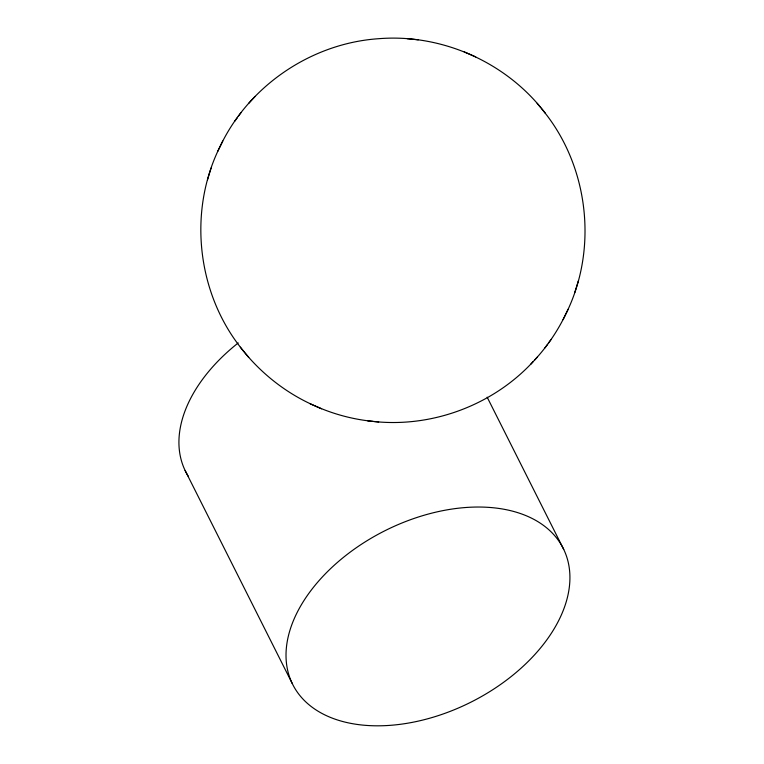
<?xml version="1.0" encoding="UTF-8"?>
<svg xmlns="http://www.w3.org/2000/svg" width="764" height="764" viewBox="0 0 764 764"><rect width="100%" height="100%" fill="white"/><g stroke="black" fill="none" stroke-linecap="round" stroke-linejoin="round"><path stroke-width="1.15" d="M220.194 146.296C187.266 211.762 197.064 295.668 244.136 351.812M565.656 314.376C598.584 248.911 588.786 165.005 541.705 108.86M207.512 179.779L209.298 173.972M209.365 173.724L211.103 168.099M574.748 292.574L576.486 286.949M576.553 286.701L578.338 280.894M220.357 145.972C249.112 85.387 311.893 43.176 378.715 38.697C442.222 33.549 507.095 62.638 545.506 113.492M534.676 359.997C547.1 346.541 557.529 331.204 565.494 314.701M217.692 151.444L222.763 141.025M563.087 319.648L568.158 309.229M238.301 116.338L240.937 112.747M234.701 121.266L237.508 117.455M544.913 347.926L547.549 344.335M548.342 343.227L551.15 339.407M255.128 96.398L248.558 103.522M373.653 421.47C432.271 427.84 493.152 404.987 533.129 361.658M530.722 364.275L537.293 357.151M418.252 39.833L407.155 38.697M316.162 406.429C334.126 414.336 353.36 419.446 372.889 421.375M367.599 420.84L378.686 421.976M475.676 56.88L464.283 51.895M240.335 347.181C260.018 372.727 286.089 393.431 315.733 406.219M310.174 403.793L321.568 408.778M537.13 103.302L540.902 107.896M244.948 352.777L248.72 357.38M487.165 397.184L563.736 549.44A151.396 95.892 -26.7 0 1 395.981 724.816A151.396 95.892 -26.7 0 1 324.194 575.015A151.396 95.892 -26.7 0 1 563.736 549.44M185.108 470.471L292.201 683.408M188.412 476.469A151.396 95.892 -26.7 0 1 238.215 342.94"/></g></svg>
